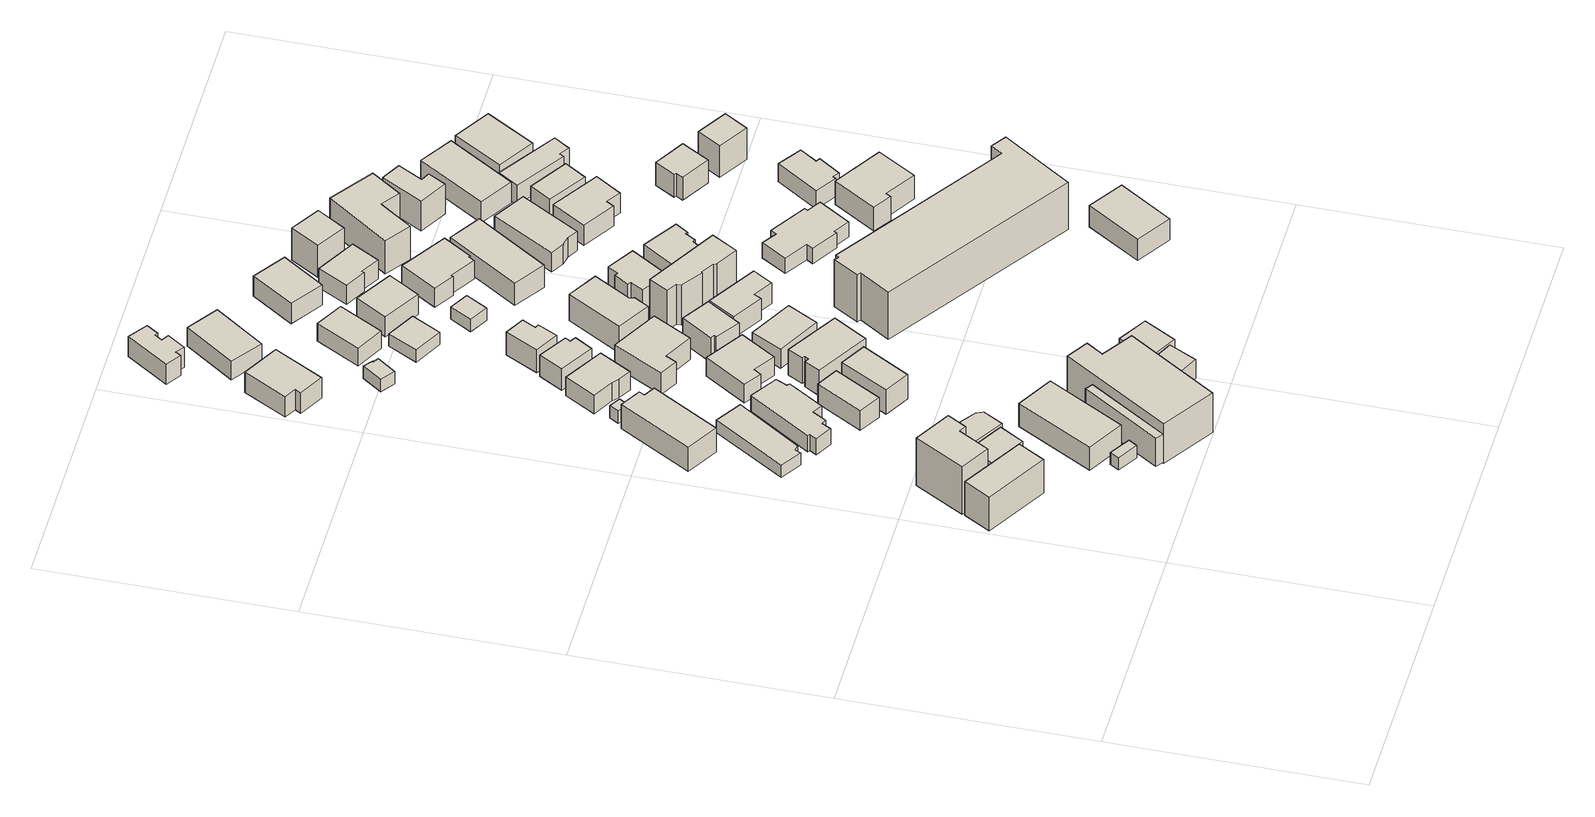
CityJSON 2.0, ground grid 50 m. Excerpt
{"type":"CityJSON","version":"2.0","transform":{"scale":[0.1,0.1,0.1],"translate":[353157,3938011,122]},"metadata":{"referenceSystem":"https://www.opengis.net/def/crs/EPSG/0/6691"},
"CityObjects":{
"building1":{"type":"Building","attributes":{"usage":"413","measuredHeight":10.4,"storeysAboveGround":4,"BuildingIDAttribute.prefecture":"14","BuildingIDAttribute.city":"14152","BuildingDetailAttribute.totalFloorArea":296.72,"BuildingDetailAttribute.buildingFootprintArea":74.18,"BuildingDetailAttribute.buildingStructureType":"610","BuildingDetailAttribute.buildingStructureOrgType":"2","BuildingDetailAttribute.orgUsage":"30","BuildingDetailAttribute.surveyYear":2015},"geometry":[{"type":"Solid","lod":"1","boundaries":[[[[0,1,2,3]],[[2,4,5,3]],[[1,6,4,2]],[[0,7,6,1]],[[3,5,7,0]],[[4,6,7,5]]]]}]},
"building2":{"type":"Building","attributes":{"usage":"413","measuredHeight":12.1,"storeysAboveGround":4,"BuildingIDAttribute.prefecture":"14","BuildingIDAttribute.city":"14152","BuildingDetailAttribute.totalFloorArea":289.64,"BuildingDetailAttribute.buildingFootprintArea":72.41,"BuildingDetailAttribute.buildingStructureType":"610","BuildingDetailAttribute.buildingStructureOrgType":"2","BuildingDetailAttribute.orgUsage":"30","BuildingDetailAttribute.surveyYear":2015},"geometry":[{"type":"Solid","lod":"1","boundaries":[[[[8,9,10,11,12,13]],[[12,14,15,13]],[[11,16,14,12]],[[10,17,16,11]],[[9,18,17,10]],[[8,19,18,9]],[[13,15,19,8]],[[14,16,17,18,19,15]]]]}]},
"building3":{"type":"Building","attributes":{"measuredHeight":9,"BuildingIDAttribute.prefecture":"14","BuildingIDAttribute.city":"14152","BuildingDetailAttribute.surveyYear":2015},"geometry":[{"type":"Solid","lod":"1","boundaries":[[[[20,21,22,23]],[[22,24,25,23]],[[21,26,24,22]],[[20,27,26,21]],[[23,25,27,20]],[[24,26,27,25]]]]}]},
"building4":{"type":"Building","attributes":{"BuildingIDAttribute.prefecture":"14","BuildingIDAttribute.city":"14152","BuildingDetailAttribute.surveyYear":2015},"geometry":[{"type":"Solid","lod":"1","boundaries":[[[[28,29,30,31]],[[30,32,33,31]],[[29,34,32,30]],[[28,35,34,29]],[[31,33,35,28]],[[32,34,35,33]]]]}]},
"building5":{"type":"Building","attributes":{"usage":"411","measuredHeight":10.2,"storeysAboveGround":3,"BuildingIDAttribute.prefecture":"14","BuildingIDAttribute.city":"14152","BuildingDetailAttribute.totalFloorArea":187.1,"BuildingDetailAttribute.buildingFootprintArea":62.37,"BuildingDetailAttribute.buildingStructureType":"601","BuildingDetailAttribute.buildingStructureOrgType":"1","BuildingDetailAttribute.orgUsage":"10","BuildingDetailAttribute.surveyYear":2015},"geometry":[{"type":"Solid","lod":"1","boundaries":[[[[36,37,38,39,40]],[[39,41,42,40]],[[38,43,41,39]],[[37,44,43,38]],[[36,45,44,37]],[[40,42,45,36]],[[41,43,44,45,42]]]]}]},
"building6":{"type":"Building","attributes":{"usage":"412","measuredHeight":9.5,"storeysAboveGround":4,"BuildingIDAttribute.prefecture":"14","BuildingIDAttribute.city":"14152","BuildingDetailAttribute.totalFloorArea":120.39,"BuildingDetailAttribute.buildingFootprintArea":30.1,"BuildingDetailAttribute.buildingStructureType":"610","BuildingDetailAttribute.buildingStructureOrgType":"2","BuildingDetailAttribute.orgUsage":"20","BuildingDetailAttribute.surveyYear":2015},"geometry":[{"type":"Solid","lod":"1","boundaries":[[[[46,47,48,49]],[[48,50,51,49]],[[47,52,50,48]],[[46,53,52,47]],[[49,51,53,46]],[[50,52,53,51]]]]}]},
"building7":{"type":"Building","attributes":{"usage":"412","measuredHeight":6.3,"storeysAboveGround":2,"BuildingIDAttribute.prefecture":"14","BuildingIDAttribute.city":"14152","BuildingDetailAttribute.totalFloorArea":249.04,"BuildingDetailAttribute.buildingFootprintArea":124.52,"BuildingDetailAttribute.buildingStructureType":"601","BuildingDetailAttribute.buildingStructureOrgType":"1","BuildingDetailAttribute.orgUsage":"20","BuildingDetailAttribute.surveyYear":2015},"geometry":[{"type":"Solid","lod":"1","boundaries":[[[[54,55,56,57]],[[56,58,59,57]],[[55,60,58,56]],[[54,61,60,55]],[[57,59,61,54]],[[58,60,61,59]]]]}]},
"building8":{"type":"Building","attributes":{"usage":"413","storeysAboveGround":2,"BuildingIDAttribute.prefecture":"14","BuildingIDAttribute.city":"14152","BuildingDetailAttribute.totalFloorArea":169.14,"BuildingDetailAttribute.buildingFootprintArea":84.57,"BuildingDetailAttribute.buildingStructureType":"601","BuildingDetailAttribute.buildingStructureOrgType":"1","BuildingDetailAttribute.orgUsage":"30","BuildingDetailAttribute.surveyYear":2015},"geometry":[{"type":"Solid","lod":"1","boundaries":[[[[62,63,64,65,66,67]],[[66,68,69,67]],[[65,70,68,66]],[[64,71,70,65]],[[63,72,71,64]],[[62,73,72,63]],[[67,69,73,62]],[[68,70,71,72,73,69]]]]}]},
"building9":{"type":"Building","attributes":{"usage":"411","measuredHeight":6.5,"storeysAboveGround":2,"BuildingIDAttribute.prefecture":"14","BuildingIDAttribute.city":"14152","BuildingDetailAttribute.totalFloorArea":201.34,"BuildingDetailAttribute.buildingFootprintArea":100.67,"BuildingDetailAttribute.buildingStructureType":"601","BuildingDetailAttribute.buildingStructureOrgType":"1","BuildingDetailAttribute.orgUsage":"10","BuildingDetailAttribute.surveyYear":2015},"geometry":[{"type":"Solid","lod":"1","boundaries":[[[[74,75,76,77,78,79]],[[78,80,81,79]],[[77,82,80,78]],[[76,83,82,77]],[[75,84,83,76]],[[74,85,84,75]],[[79,81,85,74]],[[80,82,83,84,85,81]]]]}]},
"building10":{"type":"Building","attributes":{"usage":"412","measuredHeight":9.8,"storeysAboveGround":4,"BuildingIDAttribute.prefecture":"14","BuildingIDAttribute.city":"14152","BuildingDetailAttribute.totalFloorArea":956.54,"BuildingDetailAttribute.buildingFootprintArea":239.13,"BuildingDetailAttribute.buildingStructureType":"610","BuildingDetailAttribute.buildingStructureOrgType":"2","BuildingDetailAttribute.orgUsage":"20","BuildingDetailAttribute.surveyYear":2015},"geometry":[{"type":"Solid","lod":"1","boundaries":[[[[86,87,88,89,90,91]],[[90,92,93,91]],[[89,94,92,90]],[[88,95,94,89]],[[87,96,95,88]],[[86,97,96,87]],[[91,93,97,86]],[[92,94,95,96,97,93]]]]}]},
"building11":{"type":"Building","attributes":{"usage":"411","measuredHeight":5.8,"storeysAboveGround":2,"BuildingIDAttribute.prefecture":"14","BuildingIDAttribute.city":"14152","BuildingDetailAttribute.totalFloorArea":178.15,"BuildingDetailAttribute.buildingFootprintArea":89.08,"BuildingDetailAttribute.buildingStructureType":"601","BuildingDetailAttribute.buildingStructureOrgType":"1","BuildingDetailAttribute.orgUsage":"10","BuildingDetailAttribute.surveyYear":2015},"geometry":[{"type":"Solid","lod":"1","boundaries":[[[[98,99,100,101,102,103,104,105,106,107,108,109]],[[108,110,111,109]],[[107,112,110,108]],[[106,113,112,107]],[[105,114,113,106]],[[104,115,114,105]],[[103,116,115,104]],[[102,117,116,103]],[[101,118,117,102]],[[100,119,118,101]],[[99,120,119,100]],[[98,121,120,99]],[[109,111,121,98]],[[110,112,113,114,115,116,117,118,119,120,121,111]]]]}]},
"building12":{"type":"Building","attributes":{"usage":"413","measuredHeight":5.3,"storeysAboveGround":2,"BuildingIDAttribute.prefecture":"14","BuildingIDAttribute.city":"14152","BuildingDetailAttribute.totalFloorArea":87.82,"BuildingDetailAttribute.buildingFootprintArea":43.91,"BuildingDetailAttribute.buildingStructureType":"601","BuildingDetailAttribute.buildingStructureOrgType":"1","BuildingDetailAttribute.orgUsage":"30","BuildingDetailAttribute.surveyYear":2015},"geometry":[{"type":"Solid","lod":"1","boundaries":[[[[122,123,124,125]],[[124,126,127,125]],[[123,128,126,124]],[[122,129,128,123]],[[125,127,129,122]],[[126,128,129,127]]]]}]},
"building13":{"type":"Building","attributes":{"BuildingIDAttribute.prefecture":"14","BuildingIDAttribute.city":"14152","BuildingDetailAttribute.surveyYear":2015},"geometry":[{"type":"Solid","lod":"1","boundaries":[[[[130,131,132,133]],[[132,134,135,133]],[[131,136,134,132]],[[130,137,136,131]],[[133,135,137,130]],[[134,136,137,135]]]]}]},
"building14":{"type":"Building","attributes":{"usage":"402","measuredHeight":8,"storeysAboveGround":3,"BuildingIDAttribute.prefecture":"14","BuildingIDAttribute.city":"14152","BuildingDetailAttribute.totalFloorArea":175.73,"BuildingDetailAttribute.buildingFootprintArea":58.58,"BuildingDetailAttribute.buildingStructureType":"610","BuildingDetailAttribute.buildingStructureOrgType":"2","BuildingDetailAttribute.orgUsage":"72","BuildingDetailAttribute.surveyYear":2015},"geometry":[{"type":"Solid","lod":"1","boundaries":[[[[138,139,140,141]],[[140,142,143,141]],[[139,144,142,140]],[[138,145,144,139]],[[141,143,145,138]],[[142,144,145,143]]]]}]},
"building15":{"type":"Building","attributes":{"usage":"411","measuredHeight":5.2,"storeysAboveGround":2,"BuildingIDAttribute.prefecture":"14","BuildingIDAttribute.city":"14152","BuildingDetailAttribute.totalFloorArea":48.7,"BuildingDetailAttribute.buildingFootprintArea":24.35,"BuildingDetailAttribute.buildingStructureType":"601","BuildingDetailAttribute.buildingStructureOrgType":"1","BuildingDetailAttribute.orgUsage":"10","BuildingDetailAttribute.surveyYear":2015},"geometry":[{"type":"Solid","lod":"1","boundaries":[[[[146,147,148,149]],[[148,150,151,149]],[[147,152,150,148]],[[146,153,152,147]],[[149,151,153,146]],[[150,152,153,151]]]]}]},
"building16":{"type":"Building","attributes":{"usage":"411","measuredHeight":5.6,"storeysAboveGround":2,"BuildingIDAttribute.prefecture":"14","BuildingIDAttribute.city":"14152","BuildingDetailAttribute.totalFloorArea":132.44,"BuildingDetailAttribute.buildingFootprintArea":66.22,"BuildingDetailAttribute.buildingStructureType":"610","BuildingDetailAttribute.buildingStructureOrgType":"2","BuildingDetailAttribute.orgUsage":"10","BuildingDetailAttribute.surveyYear":2015},"geometry":[{"type":"Solid","lod":"1","boundaries":[[[[154,155,156,157,158,159]],[[158,160,161,159]],[[157,162,160,158]],[[156,163,162,157]],[[155,164,163,156]],[[154,165,164,155]],[[159,161,165,154]],[[160,162,163,164,165,161]]]]}]},
"building17":{"type":"Building","attributes":{"usage":"413","measuredHeight":5.8,"storeysAboveGround":2,"BuildingIDAttribute.prefecture":"14","BuildingIDAttribute.city":"14152","BuildingDetailAttribute.totalFloorArea":150.9,"BuildingDetailAttribute.buildingFootprintArea":75.45,"BuildingDetailAttribute.buildingStructureType":"601","BuildingDetailAttribute.buildingStructureOrgType":"1","BuildingDetailAttribute.orgUsage":"30","BuildingDetailAttribute.surveyYear":2015},"geometry":[{"type":"Solid","lod":"1","boundaries":[[[[166,167,168,169,170,171]],[[170,172,173,171]],[[169,174,172,170]],[[168,175,174,169]],[[167,176,175,168]],[[166,177,176,167]],[[171,173,177,166]],[[172,174,175,176,177,173]]]]}]},
"building18":{"type":"Building","attributes":{"usage":"413","measuredHeight":5.4,"storeysAboveGround":2,"BuildingIDAttribute.prefecture":"14","BuildingIDAttribute.city":"14152","BuildingDetailAttribute.totalFloorArea":99.02,"BuildingDetailAttribute.buildingFootprintArea":49.51,"BuildingDetailAttribute.buildingStructureType":"601","BuildingDetailAttribute.buildingStructureOrgType":"1","BuildingDetailAttribute.orgUsage":"30","BuildingDetailAttribute.surveyYear":2015},"geometry":[{"type":"Solid","lod":"1","boundaries":[[[[178,179,180,181,182,183]],[[182,184,185,183]],[[181,186,184,182]],[[180,187,186,181]],[[179,188,187,180]],[[178,189,188,179]],[[183,185,189,178]],[[184,186,187,188,189,185]]]]}]},
"building19":{"type":"Building","attributes":{"usage":"412","measuredHeight":7.2,"storeysAboveGround":2,"BuildingIDAttribute.prefecture":"14","BuildingIDAttribute.city":"14152","BuildingDetailAttribute.totalFloorArea":177.64,"BuildingDetailAttribute.buildingFootprintArea":88.82,"BuildingDetailAttribute.buildingStructureType":"601","BuildingDetailAttribute.buildingStructureOrgType":"1","BuildingDetailAttribute.orgUsage":"20","BuildingDetailAttribute.surveyYear":2015},"geometry":[{"type":"Solid","lod":"1","boundaries":[[[[190,191,192,193,194,195,196,197]],[[196,198,199,197]],[[195,200,198,196]],[[194,201,200,195]],[[193,202,201,194]],[[192,203,202,193]],[[191,204,203,192]],[[190,205,204,191]],[[197,199,205,190]],[[198,200,201,202,203,204,205,199]]]]}]},
"building20":{"type":"Building","attributes":{"usage":"413","measuredHeight":4.8,"storeysAboveGround":2,"BuildingIDAttribute.prefecture":"14","BuildingIDAttribute.city":"14152","BuildingDetailAttribute.totalFloorArea":150.12,"BuildingDetailAttribute.buildingFootprintArea":75.06,"BuildingDetailAttribute.buildingStructureType":"601","BuildingDetailAttribute.buildingStructureOrgType":"1","BuildingDetailAttribute.orgUsage":"30","BuildingDetailAttribute.surveyYear":2015},"geometry":[{"type":"Solid","lod":"1","boundaries":[[[[206,207,208,209]],[[208,210,211,209]],[[207,212,210,208]],[[206,213,212,207]],[[209,211,213,206]],[[210,212,213,211]]]]}]},
"building21":{"type":"Building","attributes":{"BuildingIDAttribute.prefecture":"14","BuildingIDAttribute.city":"14152","BuildingDetailAttribute.surveyYear":2015},"geometry":[{"type":"Solid","lod":"1","boundaries":[[[[214,215,216,217,218,219]],[[218,220,221,219]],[[217,222,220,218]],[[216,223,222,217]],[[215,224,223,216]],[[214,225,224,215]],[[219,221,225,214]],[[220,222,223,224,225,221]]]]}]},
"building22":{"type":"Building","attributes":{"usage":"411","measuredHeight":6.1,"storeysAboveGround":2,"BuildingIDAttribute.prefecture":"14","BuildingIDAttribute.city":"14152","BuildingDetailAttribute.totalFloorArea":69.85,"BuildingDetailAttribute.buildingFootprintArea":34.92,"BuildingDetailAttribute.buildingStructureType":"601","BuildingDetailAttribute.buildingStructureOrgType":"1","BuildingDetailAttribute.orgUsage":"10","BuildingDetailAttribute.surveyYear":2015},"geometry":[{"type":"Solid","lod":"1","boundaries":[[[[226,227,228,229,230,231]],[[230,232,233,231]],[[229,234,232,230]],[[228,235,234,229]],[[227,236,235,228]],[[226,237,236,227]],[[231,233,237,226]],[[232,234,235,236,237,233]]]]}]},
"building23":{"type":"Building","attributes":{"usage":"411","measuredHeight":7.2,"storeysAboveGround":3,"BuildingIDAttribute.prefecture":"14","BuildingIDAttribute.city":"14152","BuildingDetailAttribute.totalFloorArea":261.3,"BuildingDetailAttribute.buildingFootprintArea":87.1,"BuildingDetailAttribute.buildingStructureType":"610","BuildingDetailAttribute.buildingStructureOrgType":"2","BuildingDetailAttribute.orgUsage":"10","BuildingDetailAttribute.surveyYear":2015},"geometry":[{"type":"Solid","lod":"1","boundaries":[[[[238,239,240,241,242,243]],[[242,244,245,243]],[[241,246,244,242]],[[240,247,246,241]],[[239,248,247,240]],[[238,249,248,239]],[[243,245,249,238]],[[244,246,247,248,249,245]]]]}]},
"building24":{"type":"Building","attributes":{"usage":"411","measuredHeight":9.2,"storeysAboveGround":2,"BuildingIDAttribute.prefecture":"14","BuildingIDAttribute.city":"14152","BuildingDetailAttribute.totalFloorArea":61.64,"BuildingDetailAttribute.buildingFootprintArea":30.82,"BuildingDetailAttribute.buildingStructureType":"601","BuildingDetailAttribute.buildingStructureOrgType":"1","BuildingDetailAttribute.orgUsage":"10","BuildingDetailAttribute.surveyYear":2015},"geometry":[{"type":"Solid","lod":"1","boundaries":[[[[250,251,252,253,254,255]],[[254,256,257,255]],[[253,258,256,254]],[[252,259,258,253]],[[251,260,259,252]],[[250,261,260,251]],[[255,257,261,250]],[[256,258,259,260,261,257]]]]}]},
"building25":{"type":"Building","attributes":{"usage":"412","measuredHeight":5.5,"storeysAboveGround":2,"BuildingIDAttribute.prefecture":"14","BuildingIDAttribute.city":"14152","BuildingDetailAttribute.totalFloorArea":116.15,"BuildingDetailAttribute.buildingFootprintArea":58.08,"BuildingDetailAttribute.buildingStructureType":"601","BuildingDetailAttribute.buildingStructureOrgType":"1","BuildingDetailAttribute.orgUsage":"20","BuildingDetailAttribute.surveyYear":2015},"geometry":[{"type":"Solid","lod":"1","boundaries":[[[[262,263,264,265]],[[264,266,267,265]],[[263,268,266,264]],[[262,269,268,263]],[[265,267,269,262]],[[266,268,269,267]]]]}]},
"building26":{"type":"Building","attributes":{"usage":"411","measuredHeight":5.6,"storeysAboveGround":2,"BuildingIDAttribute.prefecture":"14","BuildingIDAttribute.city":"14152","BuildingDetailAttribute.totalFloorArea":90.33,"BuildingDetailAttribute.buildingFootprintArea":45.17,"BuildingDetailAttribute.buildingStructureType":"601","BuildingDetailAttribute.buildingStructureOrgType":"1","BuildingDetailAttribute.orgUsage":"10","BuildingDetailAttribute.surveyYear":2015},"geometry":[{"type":"Solid","lod":"1","boundaries":[[[[270,271,272,273,274,275,276,277,278,279]],[[278,280,281,279]],[[277,282,280,278]],[[276,283,282,277]],[[275,284,283,276]],[[274,285,284,275]],[[273,286,285,274]],[[272,287,286,273]],[[271,288,287,272]],[[270,289,288,271]],[[279,281,289,270]],[[280,282,283,284,285,286,287,288,289,281]]]]}]},
"building27":{"type":"Building","attributes":{"usage":"411","measuredHeight":7.1,"storeysAboveGround":2,"BuildingIDAttribute.prefecture":"14","BuildingIDAttribute.city":"14152","BuildingDetailAttribute.totalFloorArea":224.75,"BuildingDetailAttribute.buildingFootprintArea":112.37,"BuildingDetailAttribute.buildingStructureType":"601","BuildingDetailAttribute.buildingStructureOrgType":"1","BuildingDetailAttribute.orgUsage":"10","BuildingDetailAttribute.surveyYear":2015},"geometry":[{"type":"Solid","lod":"1","boundaries":[[[[290,291,292,293,294,295]],[[294,296,297,295]],[[293,298,296,294]],[[292,299,298,293]],[[291,300,299,292]],[[290,301,300,291]],[[295,297,301,290]],[[296,298,299,300,301,297]]]]}]},
"building28":{"type":"Building","attributes":{"usage":"411","measuredHeight":6,"storeysAboveGround":2,"BuildingIDAttribute.prefecture":"14","BuildingIDAttribute.city":"14152","BuildingDetailAttribute.totalFloorArea":150.02,"BuildingDetailAttribute.buildingFootprintArea":75.01,"BuildingDetailAttribute.buildingStructureType":"601","BuildingDetailAttribute.buildingStructureOrgType":"1","BuildingDetailAttribute.orgUsage":"10","BuildingDetailAttribute.surveyYear":2015},"geometry":[{"type":"Solid","lod":"1","boundaries":[[[[302,303,304,305]],[[304,306,307,305]],[[303,308,306,304]],[[302,309,308,303]],[[305,307,309,302]],[[306,308,309,307]]]]}]},
"building29":{"type":"Building","attributes":{"usage":"411","storeysAboveGround":2,"BuildingIDAttribute.prefecture":"14","BuildingIDAttribute.city":"14152","BuildingDetailAttribute.totalFloorArea":72.41,"BuildingDetailAttribute.buildingFootprintArea":36.2,"BuildingDetailAttribute.buildingStructureType":"601","BuildingDetailAttribute.buildingStructureOrgType":"1","BuildingDetailAttribute.orgUsage":"10","BuildingDetailAttribute.surveyYear":2015},"geometry":[{"type":"Solid","lod":"1","boundaries":[[[[310,311,312,313]],[[312,314,315,313]],[[311,316,314,312]],[[310,317,316,311]],[[313,315,317,310]],[[314,316,317,315]]]]}]},
"building30":{"type":"Building","attributes":{"usage":"411","measuredHeight":4.9,"storeysAboveGround":2,"BuildingIDAttribute.prefecture":"14","BuildingIDAttribute.city":"14152","BuildingDetailAttribute.totalFloorArea":105.95,"BuildingDetailAttribute.buildingFootprintArea":52.97,"BuildingDetailAttribute.buildingStructureType":"601","BuildingDetailAttribute.buildingStructureOrgType":"1","BuildingDetailAttribute.orgUsage":"10","BuildingDetailAttribute.surveyYear":2015},"geometry":[{"type":"Solid","lod":"1","boundaries":[[[[318,319,320,321]],[[320,322,323,321]],[[319,324,322,320]],[[318,325,324,319]],[[321,323,325,318]],[[322,324,325,323]]]]}]},
"building31":{"type":"Building","attributes":{"usage":"411","measuredHeight":8.1,"storeysAboveGround":2,"BuildingIDAttribute.prefecture":"14","BuildingIDAttribute.city":"14152","BuildingDetailAttribute.totalFloorArea":150.69,"BuildingDetailAttribute.buildingFootprintArea":75.34,"BuildingDetailAttribute.buildingStructureType":"601","BuildingDetailAttribute.buildingStructureOrgType":"1","BuildingDetailAttribute.orgUsage":"10","BuildingDetailAttribute.surveyYear":2015},"geometry":[{"type":"Solid","lod":"1","boundaries":[[[[326,327,328,329,330,331]],[[330,332,333,331]],[[329,334,332,330]],[[328,335,334,329]],[[327,336,335,328]],[[326,337,336,327]],[[331,333,337,326]],[[332,334,335,336,337,333]]]]}]},
"building32":{"type":"Building","attributes":{"measuredHeight":5.7,"BuildingIDAttribute.prefecture":"14","BuildingIDAttribute.city":"14152","BuildingDetailAttribute.surveyYear":2015},"geometry":[{"type":"Solid","lod":"1","boundaries":[[[[338,339,340,341,342,343]],[[342,344,345,343]],[[341,346,344,342]],[[340,347,346,341]],[[339,348,347,340]],[[338,349,348,339]],[[343,345,349,338]],[[344,346,347,348,349,345]]]]}]},
"building33":{"type":"Building","attributes":{"usage":"411","storeysAboveGround":2,"BuildingIDAttribute.prefecture":"14","BuildingIDAttribute.city":"14152","BuildingDetailAttribute.totalFloorArea":35.02,"BuildingDetailAttribute.buildingFootprintArea":17.51,"BuildingDetailAttribute.buildingStructureType":"601","BuildingDetailAttribute.buildingStructureOrgType":"1","BuildingDetailAttribute.orgUsage":"10","BuildingDetailAttribute.surveyYear":2015},"geometry":[{"type":"Solid","lod":"1","boundaries":[[[[350,351,352,353]],[[352,354,355,353]],[[351,356,354,352]],[[350,357,356,351]],[[353,355,357,350]],[[354,356,357,355]]]]}]},
"building34":{"type":"Building","attributes":{"usage":"411","measuredHeight":5.7,"storeysAboveGround":2,"BuildingIDAttribute.prefecture":"14","BuildingIDAttribute.city":"14152","BuildingDetailAttribute.totalFloorArea":104,"BuildingDetailAttribute.buildingFootprintArea":52,"BuildingDetailAttribute.buildingStructureType":"601","BuildingDetailAttribute.buildingStructureOrgType":"1","BuildingDetailAttribute.orgUsage":"10","BuildingDetailAttribute.surveyYear":2015},"geometry":[{"type":"Solid","lod":"1","boundaries":[[[[358,359,360,361]],[[360,362,363,361]],[[359,364,362,360]],[[358,365,364,359]],[[361,363,365,358]],[[362,364,365,363]]]]}]},
"building35":{"type":"Building","attributes":{"usage":"412","measuredHeight":10.2,"storeysAboveGround":4,"BuildingIDAttribute.prefecture":"14","BuildingIDAttribute.city":"14152","BuildingDetailAttribute.totalFloorArea":326.78,"BuildingDetailAttribute.buildingFootprintArea":81.69,"BuildingDetailAttribute.buildingStructureType":"610","BuildingDetailAttribute.buildingStructureOrgType":"2","BuildingDetailAttribute.orgUsage":"20","BuildingDetailAttribute.surveyYear":2015},"geometry":[{"type":"Solid","lod":"1","boundaries":[[[[366,367,368,369,370,371,372,373,374,375]],[[374,376,377,375]],[[373,378,376,374]],[[372,379,378,373]],[[371,380,379,372]],[[370,381,380,371]],[[369,382,381,370]],[[368,383,382,369]],[[367,384,383,368]],[[366,385,384,367]],[[375,377,385,366]],[[376,378,379,380,381,382,383,384,385,377]]]]}]},
"building36":{"type":"Building","attributes":{"usage":"411","measuredHeight":6.2,"storeysAboveGround":2,"BuildingIDAttribute.prefecture":"14","BuildingIDAttribute.city":"14152","BuildingDetailAttribute.totalFloorArea":96.68,"BuildingDetailAttribute.buildingFootprintArea":48.34,"BuildingDetailAttribute.buildingStructureType":"601","BuildingDetailAttribute.buildingStructureOrgType":"1","BuildingDetailAttribute.orgUsage":"10","BuildingDetailAttribute.surveyYear":2015},"geometry":[{"type":"Solid","lod":"1","boundaries":[[[[386,387,388,389,390,391,392,393]],[[392,394,395,393]],[[391,396,394,392]],[[390,397,396,391]],[[389,398,397,390]],[[388,399,398,389]],[[387,400,399,388]],[[386,401,400,387]],[[393,395,401,386]],[[394,396,397,398,399,400,401,395]]]]}]},
"building37":{"type":"Building","attributes":{"usage":"411","measuredHeight":5.7,"storeysAboveGround":2,"BuildingIDAttribute.prefecture":"14","BuildingIDAttribute.city":"14152","BuildingDetailAttribute.totalFloorArea":91.23,"BuildingDetailAttribute.buildingFootprintArea":45.61,"BuildingDetailAttribute.buildingStructureType":"601","BuildingDetailAttribute.buildingStructureOrgType":"1","BuildingDetailAttribute.orgUsage":"10","BuildingDetailAttribute.surveyYear":2015},"geometry":[{"type":"Solid","lod":"1","boundaries":[[[[402,403,404,405]],[[404,406,407,405]],[[403,408,406,404]],[[402,409,408,403]],[[405,407,409,402]],[[406,408,409,407]]]]}]},
"building38":{"type":"Building","attributes":{"usage":"414","storeysAboveGround":1,"BuildingIDAttribute.prefecture":"14","BuildingIDAttribute.city":"14152","BuildingDetailAttribute.totalFloorArea":12,"BuildingDetailAttribute.buildingFootprintArea":12,"BuildingDetailAttribute.buildingStructureType":"610","BuildingDetailAttribute.buildingStructureOrgType":"2","BuildingDetailAttribute.orgUsage":"44","BuildingDetailAttribute.surveyYear":2015},"geometry":[{"type":"Solid","lod":"1","boundaries":[[[[410,411,412,413]],[[412,414,415,413]],[[411,416,414,412]],[[410,417,416,411]],[[413,415,417,410]],[[414,416,417,415]]]]}]},
"building39":{"type":"Building","attributes":{"usage":"411","measuredHeight":5.4,"storeysAboveGround":2,"BuildingIDAttribute.prefecture":"14","BuildingIDAttribute.city":"14152","BuildingDetailAttribute.totalFloorArea":118.17,"BuildingDetailAttribute.buildingFootprintArea":59.09,"BuildingDetailAttribute.buildingStructureType":"601","BuildingDetailAttribute.buildingStructureOrgType":"1","BuildingDetailAttribute.orgUsage":"10","BuildingDetailAttribute.surveyYear":2015},"geometry":[{"type":"Solid","lod":"1","boundaries":[[[[418,419,420,421,422,423,424,425]],[[424,426,427,425]],[[423,428,426,424]],[[422,429,428,423]],[[421,430,429,422]],[[420,431,430,421]],[[419,432,431,420]],[[418,433,432,419]],[[425,427,433,418]],[[426,428,429,430,431,432,433,427]]]]}]},
"building40":{"type":"Building","attributes":{"usage":"413","measuredHeight":5.5,"storeysAboveGround":2,"BuildingIDAttribute.prefecture":"14","BuildingIDAttribute.city":"14152","BuildingDetailAttribute.totalFloorArea":98.92,"BuildingDetailAttribute.buildingFootprintArea":49.46,"BuildingDetailAttribute.buildingStructureType":"601","BuildingDetailAttribute.buildingStructureOrgType":"1","BuildingDetailAttribute.orgUsage":"30","BuildingDetailAttribute.surveyYear":2015},"geometry":[{"type":"Solid","lod":"1","boundaries":[[[[434,435,436,437,438,439]],[[438,440,441,439]],[[437,442,440,438]],[[436,443,442,437]],[[435,444,443,436]],[[434,445,444,435]],[[439,441,445,434]],[[440,442,443,444,445,441]]]]}]},
"building41":{"type":"Building","attributes":{"usage":"414","measuredHeight":12.5,"storeysAboveGround":4,"BuildingIDAttribute.prefecture":"14","BuildingIDAttribute.city":"14152","BuildingDetailAttribute.totalFloorArea":2307.74,"BuildingDetailAttribute.buildingFootprintArea":576.94,"BuildingDetailAttribute.buildingStructureType":"610","BuildingDetailAttribute.buildingStructureOrgType":"2","BuildingDetailAttribute.orgUsage":"44","BuildingDetailAttribute.surveyYear":2015},"geometry":[{"type":"Solid","lod":"1","boundaries":[[[[446,447,448,449,450,451,452,453,454,455]],[[454,456,457,455]],[[453,458,456,454]],[[452,459,458,453]],[[451,460,459,452]],[[450,461,460,451]],[[449,462,461,450]],[[448,463,462,449]],[[447,464,463,448]],[[446,465,464,447]],[[455,457,465,446]],[[456,458,459,460,461,462,463,464,465,457]]]]}]},
"building42":{"type":"Building","attributes":{"usage":"411","measuredHeight":6.1,"storeysAboveGround":2,"BuildingIDAttribute.prefecture":"14","BuildingIDAttribute.city":"14152","BuildingDetailAttribute.totalFloorArea":112.6,"BuildingDetailAttribute.buildingFootprintArea":56.3,"BuildingDetailAttribute.buildingStructureType":"601","BuildingDetailAttribute.buildingStructureOrgType":"1","BuildingDetailAttribute.orgUsage":"10","BuildingDetailAttribute.surveyYear":2015},"geometry":[{"type":"Solid","lod":"1","boundaries":[[[[466,467,468,469,470,471,472,473]],[[472,474,475,473]],[[471,476,474,472]],[[470,477,476,471]],[[469,478,477,470]],[[468,479,478,469]],[[467,480,479,468]],[[466,481,480,467]],[[473,475,481,466]],[[474,476,477,478,479,480,481,475]]]]}]},
"building43":{"type":"Building","attributes":{"usage":"414","measuredHeight":6.1,"storeysAboveGround":2,"BuildingIDAttribute.prefecture":"14","BuildingIDAttribute.city":"14152","BuildingDetailAttribute.totalFloorArea":212.89,"BuildingDetailAttribute.buildingFootprintArea":106.44,"BuildingDetailAttribute.buildingStructureType":"601","BuildingDetailAttribute.buildingStructureOrgType":"1","BuildingDetailAttribute.orgUsage":"44","BuildingDetailAttribute.surveyYear":2015},"geometry":[{"type":"Solid","lod":"1","boundaries":[[[[482,483,484,485]],[[484,486,487,485]],[[483,488,486,484]],[[482,489,488,483]],[[485,487,489,482]],[[486,488,489,487]]]]}]},
"building44":{"type":"Building","attributes":{"usage":"411","measuredHeight":5.4,"storeysAboveGround":2,"BuildingIDAttribute.prefecture":"14","BuildingIDAttribute.city":"14152","BuildingDetailAttribute.totalFloorArea":138.86,"BuildingDetailAttribute.buildingFootprintArea":69.43,"BuildingDetailAttribute.buildingStructureType":"601","BuildingDetailAttribute.buildingStructureOrgType":"1","BuildingDetailAttribute.orgUsage":"10","BuildingDetailAttribute.surveyYear":2015},"geometry":[{"type":"Solid","lod":"1","boundaries":[[[[490,491,492,493,494,495,496,497,498,499,500,501]],[[500,502,503,501]],[[499,504,502,500]],[[498,505,504,499]],[[497,506,505,498]],[[496,507,506,497]],[[495,508,507,496]],[[494,509,508,495]],[[493,510,509,494]],[[492,511,510,493]],[[491,512,511,492]],[[490,513,512,491]],[[501,503,513,490]],[[502,504,505,506,507,508,509,510,511,512,513,503]]]]}]},
"building45":{"type":"Building","attributes":{"usage":"411","measuredHeight":8.5,"storeysAboveGround":3,"BuildingIDAttribute.prefecture":"14","BuildingIDAttribute.city":"14152","BuildingDetailAttribute.totalFloorArea":143.01,"BuildingDetailAttribute.buildingFootprintArea":47.67,"BuildingDetailAttribute.buildingStructureType":"601","BuildingDetailAttribute.buildingStructureOrgType":"1","BuildingDetailAttribute.orgUsage":"10","BuildingDetailAttribute.surveyYear":2015},"geometry":[{"type":"Solid","lod":"1","boundaries":[[[[514,515,516,517]],[[516,518,519,517]],[[515,520,518,516]],[[514,521,520,515]],[[517,519,521,514]],[[518,520,521,519]]]]}]},
"building46":{"type":"Building","attributes":{"usage":"413","measuredHeight":6.2,"storeysAboveGround":2,"BuildingIDAttribute.prefecture":"14","BuildingIDAttribute.city":"14152","BuildingDetailAttribute.totalFloorArea":174.44,"BuildingDetailAttribute.buildingFootprintArea":87.22,"BuildingDetailAttribute.buildingStructureType":"601","BuildingDetailAttribute.buildingStructureOrgType":"1","BuildingDetailAttribute.orgUsage":"30","BuildingDetailAttribute.surveyYear":2015},"geometry":[{"type":"Solid","lod":"1","boundaries":[[[[522,523,524,525]],[[524,526,527,525]],[[523,528,526,524]],[[522,529,528,523]],[[525,527,529,522]],[[526,528,529,527]]]]}]},
"building47":{"type":"Building","attributes":{"usage":"412","measuredHeight":5.4,"storeysAboveGround":2,"BuildingIDAttribute.prefecture":"14","BuildingIDAttribute.city":"14152","BuildingDetailAttribute.totalFloorArea":174.56,"BuildingDetailAttribute.buildingFootprintArea":87.28,"BuildingDetailAttribute.buildingStructureType":"601","BuildingDetailAttribute.buildingStructureOrgType":"1","BuildingDetailAttribute.orgUsage":"20","BuildingDetailAttribute.surveyYear":2015},"geometry":[{"type":"Solid","lod":"1","boundaries":[[[[530,531,532,533,534,535]],[[534,536,537,535]],[[533,538,536,534]],[[532,539,538,533]],[[531,540,539,532]],[[530,541,540,531]],[[535,537,541,530]],[[536,538,539,540,541,537]]]]}]},
"building48":{"type":"Building","attributes":{"usage":"413","measuredHeight":9.3,"storeysAboveGround":3,"BuildingIDAttribute.prefecture":"14","BuildingIDAttribute.city":"14152","BuildingDetailAttribute.totalFloorArea":312.81,"BuildingDetailAttribute.buildingFootprintArea":104.27,"BuildingDetailAttribute.buildingStructureType":"601","BuildingDetailAttribute.buildingStructureOrgType":"1","BuildingDetailAttribute.orgUsage":"30","BuildingDetailAttribute.surveyYear":2015},"geometry":[{"type":"Solid","lod":"1","boundaries":[[[[542,543,544,545,546,547]],[[546,548,549,547]],[[545,550,548,546]],[[544,551,550,545]],[[543,552,551,544]],[[542,553,552,543]],[[547,549,553,542]],[[548,550,551,552,553,549]]]]}]},
"building49":{"type":"Building","attributes":{"usage":"414","storeysAboveGround":1,"BuildingIDAttribute.prefecture":"14","BuildingIDAttribute.city":"14152","BuildingDetailAttribute.totalFloorArea":12.77,"BuildingDetailAttribute.buildingFootprintArea":12.77,"BuildingDetailAttribute.buildingStructureType":"610","BuildingDetailAttribute.buildingStructureOrgType":"2","BuildingDetailAttribute.orgUsage":"44","BuildingDetailAttribute.surveyYear":2015},"geometry":[{"type":"Solid","lod":"1","boundaries":[[[[554,555,556,557]],[[556,558,559,557]],[[555,560,558,556]],[[554,561,560,555]],[[557,559,561,554]],[[558,560,561,559]]]]}]},
"building50":{"type":"Building","attributes":{"usage":"411","measuredHeight":6,"storeysAboveGround":2,"BuildingIDAttribute.prefecture":"14","BuildingIDAttribute.city":"14152","BuildingDetailAttribute.totalFloorArea":136.77,"BuildingDetailAttribute.buildingFootprintArea":68.39,"BuildingDetailAttribute.buildingStructureType":"601","BuildingDetailAttribute.buildingStructureOrgType":"1","BuildingDetailAttribute.orgUsage":"10","BuildingDetailAttribute.surveyYear":2015},"geometry":[{"type":"Solid","lod":"1","boundaries":[[[[562,563,564,565,566,567]],[[566,568,569,567]],[[565,570,568,566]],[[564,571,570,565]],[[563,572,571,564]],[[562,573,572,563]],[[567,569,573,562]],[[568,570,571,572,573,569]]]]}]},
"building51":{"type":"Building","attributes":{"usage":"411","measuredHeight":6.9,"storeysAboveGround":2,"BuildingIDAttribute.prefecture":"14","BuildingIDAttribute.city":"14152","BuildingDetailAttribute.totalFloorArea":168.83,"BuildingDetailAttribute.buildingFootprintArea":84.41,"BuildingDetailAttribute.buildingStructureType":"601","BuildingDetailAttribute.buildingStructureOrgType":"1","BuildingDetailAttribute.orgUsage":"10","BuildingDetailAttribute.surveyYear":2015},"geometry":[{"type":"Solid","lod":"1","boundaries":[[[[574,575,576,577,578,579]],[[578,580,581,579]],[[577,582,580,578]],[[576,583,582,577]],[[575,584,583,576]],[[574,585,584,575]],[[579,581,585,574]],[[580,582,583,584,585,581]]]]}]},
"building52":{"type":"Building","attributes":{"usage":"411","measuredHeight":7.7,"storeysAboveGround":3,"BuildingIDAttribute.prefecture":"14","BuildingIDAttribute.city":"14152","BuildingDetailAttribute.totalFloorArea":126.36,"BuildingDetailAttribute.buildingFootprintArea":42.12,"BuildingDetailAttribute.buildingStructureType":"601","BuildingDetailAttribute.buildingStructureOrgType":"1","BuildingDetailAttribute.orgUsage":"10","BuildingDetailAttribute.surveyYear":2015},"geometry":[{"type":"Solid","lod":"1","boundaries":[[[[586,587,588,589,590,591]],[[590,592,593,591]],[[589,594,592,590]],[[588,595,594,589]],[[587,596,595,588]],[[586,597,596,587]],[[591,593,597,586]],[[592,594,595,596,597,593]]]]}]},
"building53":{"type":"Building","attributes":{"usage":"411","measuredHeight":5.5,"storeysAboveGround":2,"BuildingIDAttribute.prefecture":"14","BuildingIDAttribute.city":"14152","BuildingDetailAttribute.totalFloorArea":74.91,"BuildingDetailAttribute.buildingFootprintArea":37.45,"BuildingDetailAttribute.buildingStructureType":"601","BuildingDetailAttribute.buildingStructureOrgType":"1","BuildingDetailAttribute.orgUsage":"10","BuildingDetailAttribute.surveyYear":2015},"geometry":[{"type":"Solid","lod":"1","boundaries":[[[[598,599,600,601]],[[600,602,603,601]],[[599,604,602,600]],[[598,605,604,599]],[[601,603,605,598]],[[602,604,605,603]]]]}]},
"building54":{"type":"Building","attributes":{"usage":"411","measuredHeight":5.3,"storeysAboveGround":2,"BuildingIDAttribute.prefecture":"14","BuildingIDAttribute.city":"14152","BuildingDetailAttribute.totalFloorArea":100.88,"BuildingDetailAttribute.buildingFootprintArea":50.44,"BuildingDetailAttribute.buildingStructureType":"601","BuildingDetailAttribute.buildingStructureOrgType":"1","BuildingDetailAttribute.orgUsage":"10","BuildingDetailAttribute.surveyYear":2015},"geometry":[{"type":"Solid","lod":"1","boundaries":[[[[606,607,608,609,610,611,612,613]],[[612,614,615,613]],[[611,616,614,612]],[[610,617,616,611]],[[609,618,617,610]],[[608,619,618,609]],[[607,620,619,608]],[[606,621,620,607]],[[613,615,621,606]],[[614,616,617,618,619,620,621,615]]]]}]},
"building55":{"type":"Building","attributes":{"usage":"412","measuredHeight":6.4,"storeysAboveGround":2,"BuildingIDAttribute.prefecture":"14","BuildingIDAttribute.city":"14152","BuildingDetailAttribute.totalFloorArea":202.95,"BuildingDetailAttribute.buildingFootprintArea":101.48,"BuildingDetailAttribute.buildingStructureType":"601","BuildingDetailAttribute.buildingStructureOrgType":"1","BuildingDetailAttribute.orgUsage":"20","BuildingDetailAttribute.surveyYear":2015},"geometry":[{"type":"Solid","lod":"1","boundaries":[[[[622,623,624,625]],[[624,626,627,625]],[[623,628,626,624]],[[622,629,628,623]],[[625,627,629,622]],[[626,628,629,627]]]]}]},
"building56":{"type":"Building","attributes":{"usage":"411","measuredHeight":6.7,"storeysAboveGround":2,"BuildingIDAttribute.prefecture":"14","BuildingIDAttribute.city":"14152","BuildingDetailAttribute.totalFloorArea":73.74,"BuildingDetailAttribute.buildingFootprintArea":36.87,"BuildingDetailAttribute.buildingStructureType":"601","BuildingDetailAttribute.buildingStructureOrgType":"1","BuildingDetailAttribute.orgUsage":"10","BuildingDetailAttribute.surveyYear":2015},"geometry":[{"type":"Solid","lod":"1","boundaries":[[[[630,631,632,633,634,635]],[[634,636,637,635]],[[633,638,636,634]],[[632,639,638,633]],[[631,640,639,632]],[[630,641,640,631]],[[635,637,641,630]],[[636,638,639,640,641,637]]]]}]},
"building57":{"type":"Building","attributes":{"usage":"411","measuredHeight":5.5,"storeysAboveGround":2,"BuildingIDAttribute.prefecture":"14","BuildingIDAttribute.city":"14152","BuildingDetailAttribute.totalFloorArea":92.4,"BuildingDetailAttribute.buildingFootprintArea":46.2,"BuildingDetailAttribute.buildingStructureType":"601","BuildingDetailAttribute.buildingStructureOrgType":"1","BuildingDetailAttribute.orgUsage":"10","BuildingDetailAttribute.surveyYear":2015},"geometry":[{"type":"Solid","lod":"1","boundaries":[[[[642,643,644,645,646,647]],[[646,648,649,647]],[[645,650,648,646]],[[644,651,650,645]],[[643,652,651,644]],[[642,653,652,643]],[[647,649,653,642]],[[648,650,651,652,653,649]]]]}]},
"building58":{"type":"Building","attributes":{"usage":"411","measuredHeight":8.2,"storeysAboveGround":3,"BuildingIDAttribute.prefecture":"14","BuildingIDAttribute.city":"14152","BuildingDetailAttribute.totalFloorArea":96.98,"BuildingDetailAttribute.buildingFootprintArea":32.33,"BuildingDetailAttribute.buildingStructureType":"601","BuildingDetailAttribute.buildingStructureOrgType":"1","BuildingDetailAttribute.orgUsage":"10","BuildingDetailAttribute.surveyYear":2015},"geometry":[{"type":"Solid","lod":"1","boundaries":[[[[654,655,656,657]],[[656,658,659,657]],[[655,660,658,656]],[[654,661,660,655]],[[657,659,661,654]],[[658,660,661,659]]]]}]},
"building59":{"type":"Building","attributes":{"usage":"411","measuredHeight":6.1,"storeysAboveGround":2,"BuildingIDAttribute.prefecture":"14","BuildingIDAttribute.city":"14152","BuildingDetailAttribute.totalFloorArea":163.31,"BuildingDetailAttribute.buildingFootprintArea":81.66,"BuildingDetailAttribute.buildingStructureType":"601","BuildingDetailAttribute.buildingStructureOrgType":"1","BuildingDetailAttribute.orgUsage":"10","BuildingDetailAttribute.surveyYear":2015},"geometry":[{"type":"Solid","lod":"1","boundaries":[[[[662,663,664,665]],[[664,666,667,665]],[[663,668,666,664]],[[662,669,668,663]],[[665,667,669,662]],[[666,668,669,667]]]]}]}
},
"vertices":[
[3,332,13],[34,385,13],[157,313,13],[126,260,13],[157,313,95],[126,260,95],[34,385,95],[3,332,95],
[93,490,12],[166,448,12],[144,410,12],[130,418,12],[95,357,12],[36,390,12],[95,357,128],[36,390,128],[130,418,128],[144,410,128],[166,448,128],[93,490,128],
[203,359,11],[175,311,11],[105,352,11],[133,400,11],[105,352,86],[133,400,86],[175,311,86],[203,359,86],
[218,142,14],[229,160,14],[269,135,14],[258,118,14],[269,135,44],[258,118,44],[229,160,44],[218,142,44],
[145,398,10],[175,449,10],[228,412,10],[234,398,10],[211,358,10],[234,398,88],[211,358,88],[228,412,88],[175,449,88],[145,398,88],
[345,235,13],[359,225,13],[258,68,13],[244,79,13],[258,68,82],[244,79,82],[359,225,82],[345,235,82],
[295,347,10],[368,306,10],[282,153,10],[209,194,10],[282,153,66],[209,194,66],[368,306,66],[295,347,66],
[146,877,13],[198,844,13],[113,716,13],[102,718,13],[96,707,13],[55,733,13],[96,707,43],[55,733,43],[102,718,43],[113,716,43],[198,844,43],[146,877,43],
[116,1047,13],[157,1023,13],[151,1012,13],[173,999,13],[94,864,13],[31,901,13],[94,864,72],[31,901,72],[173,999,72],[151,1012,72],[157,1023,72],[116,1047,72],
[398,282,9],[441,255,9],[419,221,9],[480,181,9],[363,1,9],[260,68,9],[363,1,105],[260,68,105],[480,181,105],[419,221,105],[441,255,105],[398,282,105],
[217,829,13],[270,795,13],[259,772,13],[264,768,13],[219,697,13],[199,708,13],[183,681,13],[173,685,13],[163,667,13],[130,686,13],[139,700,13],[134,703,13],[139,700,52],[134,703,52],[130,686,52],[163,667,52],[173,685,52],[183,681,52],[199,708,52],[219,697,52],[264,768,52],[259,772,52],[270,795,52],[217,829,52],
[257,599,12],[214,624,12],[267,716,12],[310,692,12],[267,716,60],[310,692,60],[214,624,60],[257,599,60],
[161,1061,13],[150,1042,13],[128,1055,13],[139,1074,13],[128,1055,43],[139,1074,43],[150,1042,43],[161,1061,43],
[323,685,11],[374,656,11],[319,561,11],[269,589,11],[319,561,70],[269,589,70],[374,656,70],[323,685,70],
[480,141,12],[523,120,12],[495,65,12],[453,86,12],[495,65,58],[453,86,58],[523,120,58],[480,141,58],
[258,1120,13],[221,1056,13],[195,1071,13],[184,1081,13],[143,1104,13],[179,1166,13],[143,1104,58],[179,1166,58],[184,1081,58],[195,1071,58],[221,1056,58],[258,1120,58],
[67,1595,14],[18,1622,14],[25,1634,14],[1,1647,14],[49,1734,14],[122,1694,14],[49,1734,64],[122,1694,64],[1,1647,64],[25,1634,64],[18,1622,64],[67,1595,64],
[323,811,12],[281,838,12],[271,824,12],[237,846,12],[292,931,12],[368,882,12],[292,931,57],[368,882,57],[237,846,57],[271,824,57],[281,838,57],[323,811,57],
[393,657,11],[289,719,11],[307,750,11],[315,745,11],[320,753,11],[314,757,11],[331,787,11],[434,725,11],[331,787,73],[434,725,73],[314,757,73],[320,753,73],[315,745,73],[307,750,73],[289,719,73],[393,657,73],
[545,116,8],[486,150,8],[524,215,8],[582,181,8],[524,215,52],[582,181,52],[486,150,52],[545,116,52],
[137,1534,14],[154,1521,14],[153,1519,14],[163,1512,14],[136,1475,14],[109,1495,14],[136,1475,44],[109,1495,44],[163,1512,44],[153,1519,44],[154,1521,44],[137,1534,44],
[191,1176,13],[219,1224,13],[275,1190,13],[269,1179,13],[280,1172,13],[258,1136,13],[280,1172,65],[258,1136,65],[269,1179,65],[275,1190,65],[219,1224,65],[191,1176,65],
[277,1098,13],[370,1047,13],[327,969,13],[269,1000,13],[258,979,13],[223,998,13],[258,979,66],[223,998,66],[269,1000,66],[327,969,66],[370,1047,66],[277,1098,66],
[262,1297,12],[301,1276,12],[287,1249,12],[295,1245,12],[275,1206,12],[228,1232,12],[275,1206,68],[228,1232,68],[295,1245,68],[287,1249,68],[301,1276,68],[262,1297,68],
[466,819,10],[433,758,10],[346,805,10],[379,866,10],[346,805,56],[379,866,56],[433,758,56],[466,819,56],
[91,1962,17],[128,1936,17],[112,1912,17],[106,1915,17],[96,1901,17],[111,1892,17],[86,1856,17],[70,1868,17],[63,1857,17],[33,1877,17],[63,1857,66],[33,1877,66],[70,1868,66],[86,1856,66],[111,1892,66],[96,1901,66],[106,1915,66],[112,1912,66],[128,1936,66],[91,1962,66],
[335,922,11],[338,927,11],[331,932,11],[371,994,11],[426,959,11],[382,891,11],[426,959,71],[382,891,71],[371,994,71],[331,932,71],[338,927,71],[335,922,71],
[133,1723,17],[73,1765,17],[144,1865,17],[204,1823,17],[144,1865,62],[204,1823,62],[73,1765,62],[133,1723,62],
[260,1421,13],[203,1451,13],[234,1510,13],[291,1479,13],[234,1510,43],[291,1479,43],[203,1451,43],[260,1421,43],
[216,1639,14],[271,1609,14],[223,1521,14],[167,1551,14],[223,1521,57],[167,1551,57],[271,1609,57],[216,1639,57],
[382,1209,10],[441,1174,10],[398,1100,10],[401,1091,10],[384,1061,10],[318,1100,10],[384,1061,74],[318,1100,74],[401,1091,74],[398,1100,74],[441,1174,74],[382,1209,74],
[537,901,10],[513,862,10],[475,885,10],[467,870,10],[406,907,10],[439,961,10],[406,907,61],[439,961,61],[467,870,61],[475,885,61],[513,862,61],[537,901,61],
[333,1418,12],[370,1397,12],[345,1354,12],[308,1375,12],[345,1354,42],[308,1375,42],[370,1397,42],[333,1418,42],
[256,1522,14],[293,1584,14],[367,1540,14],[329,1478,14],[367,1540,63],[329,1478,63],[293,1584,63],[256,1522,63],
[563,984,10],[533,933,10],[488,959,10],[486,965,10],[461,980,10],[459,979,10],[418,1007,10],[417,1017,10],[397,1029,10],[419,1067,10],[397,1029,108],[419,1067,108],[417,1017,108],[418,1007,108],[459,979,108],[461,980,108],[486,965,108],[488,959,108],[533,933,108],[563,984,108],
[487,1051,10],[435,1084,10],[451,1110,10],[444,1114,10],[463,1143,10],[469,1139,10],[482,1160,10],[535,1127,10],[482,1160,64],[535,1127,64],[469,1139,64],[463,1143,64],[444,1114,64],[451,1110,64],[435,1084,64],[487,1051,64],
[311,1653,16],[248,1696,16],[305,1780,16],[368,1737,16],[305,1780,65],[368,1737,65],[248,1696,65],[311,1653,65],
[670,698,11],[662,683,11],[602,723,11],[609,738,11],[602,723,41],[609,738,41],[662,683,41],[670,698,41],
[455,1411,15],[452,1413,15],[445,1401,15],[396,1432,15],[393,1428,15],[354,1453,15],[400,1526,15],[491,1468,15],[400,1526,61],[491,1468,61],[354,1453,61],[393,1428,61],[396,1432,61],[445,1401,61],[452,1413,61],[455,1411,61],
[434,1626,16],[403,1571,16],[366,1592,16],[364,1587,16],[322,1610,16],[355,1670,16],[322,1610,63],[355,1670,63],[364,1587,63],[366,1592,63],[403,1571,63],[434,1626,63],
[468,633,10],[508,694,10],[501,699,10],[532,750,10],[540,743,10],[544,750,10],[884,522,10],[899,545,10],[929,525,10],[836,386,10],[929,525,125],[836,386,125],[899,545,125],[884,522,125],[544,750,125],[540,743,125],[532,750,125],[501,699,125],[508,694,125],[468,633,125],
[627,1068,9],[610,1042,9],[606,1045,9],[593,1024,9],[588,1027,9],[570,1000,9],[511,1039,9],[559,1112,9],[511,1039,61],[559,1112,61],[570,1000,61],[588,1027,61],[593,1024,61],[606,1045,61],[610,1042,61],[627,1068,61],
[459,1274,10],[398,1314,10],[492,1458,10],[554,1418,10],[492,1458,64],[554,1418,64],[398,1314,64],[459,1274,64],
[723,769,9],[692,788,9],[689,783,9],[637,815,9],[645,828,9],[599,857,9],[631,908,9],[660,889,9],[667,901,9],[740,855,9],[736,849,9],[763,832,9],[736,849,46],[763,832,46],[740,855,46],[667,901,46],[660,889,46],[631,908,46],[599,857,46],[645,828,46],[637,815,46],[689,783,46],[692,788,46],[723,769,46],
[476,1700,15],[440,1643,15],[383,1679,15],[418,1736,15],[383,1679,93],[418,1736,93],[440,1643,93],[476,1700,93],
[854,351,8],[922,307,8],[853,200,8],[785,244,8],[853,200,60],[785,244,60],[922,307,60],[854,351,60],
[575,1395,10],[639,1357,10],[570,1239,10],[548,1252,10],[529,1255,10],[502,1270,10],[529,1255,57],[502,1270,57],[548,1252,57],[570,1239,57],[639,1357,57],[575,1395,57],
[511,1687,14],[595,1627,14],[553,1567,14],[517,1593,14],[471,1527,14],[422,1562,14],[471,1527,95],[422,1562,95],[517,1593,95],[553,1567,95],[595,1627,95],[511,1687,95],
[867,569,11],[859,554,11],[796,594,11],[804,610,11],[796,594,41],[804,610,41],[859,554,41],[867,569,41],
[686,1187,11],[658,1205,11],[649,1190,11],[585,1231,11],[628,1298,11],[720,1239,11],[628,1298,60],[720,1239,60],[585,1231,60],[649,1190,60],[658,1205,60],[686,1187,60],
[898,754,9],[851,677,9],[791,715,9],[785,705,9],[749,728,9],[803,813,9],[749,728,67],[803,813,67],[785,705,67],[791,715,67],[851,677,67],[898,754,67],
[597,1609,14],[635,1588,14],[608,1539,14],[626,1530,14],[606,1495,14],[550,1526,14],[606,1495,87],[550,1526,87],[626,1530,87],[608,1539,87],[635,1588,87],[597,1609,87],
[741,1302,12],[713,1259,12],[639,1307,12],[666,1349,12],[639,1307,60],[666,1349,60],[713,1259,60],[741,1302,60],
[841,929,7],[887,898,7],[864,864,7],[872,859,7],[842,815,7],[830,824,7],[826,818,7],[785,845,7],[826,818,51],[785,845,51],[830,824,51],[842,815,51],[872,859,51],[864,864,51],[887,898,51],[841,929,51],
[683,1559,13],[748,1518,13],[664,1385,13],[599,1426,13],[664,1385,64],[599,1426,64],[748,1518,64],[683,1559,64],
[839,1107,8],[807,1052,8],[750,1086,8],[758,1100,8],[754,1102,8],[778,1143,8],[754,1102,64],[778,1143,64],[758,1100,64],[750,1086,64],[807,1052,64],[839,1107,64],
[688,1414,12],[804,1338,12],[783,1306,12],[764,1319,12],[759,1310,12],[662,1374,12],[759,1310,60],[662,1374,60],[764,1319,60],[783,1306,60],[804,1338,60],[688,1414,60],
[915,1046,7],[886,999,7],[827,1035,7],[856,1082,7],[827,1035,84],[856,1082,84],[886,999,84],[915,1046,84],
[704,1416,12],[763,1514,12],[835,1470,12],[776,1372,12],[835,1470,64],[776,1372,64],[763,1514,64],[704,1416,64]
]}
